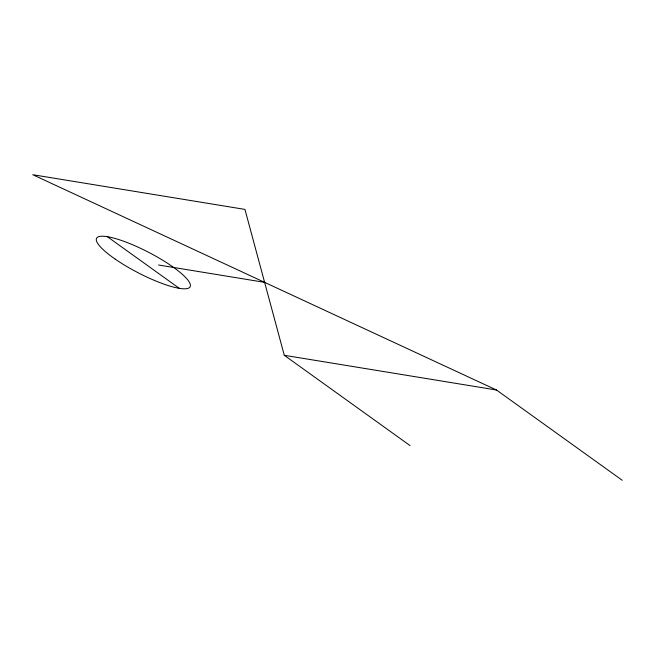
<?xml version="1.0" encoding="UTF-8"?>
<svg xmlns="http://www.w3.org/2000/svg" width="655" height="655" viewBox="0 0 655 655"><rect width="100%" height="100%" fill="white"/><g stroke="black" fill="none" stroke-linecap="round" stroke-linejoin="round"><path stroke-width="0.98" d="M158.518 264.997L264.62 282.354M496.482 390.003L32.75 174.705L244.945 209.403L284.286 355.297L496.482 390.003L622.25 480.295M284.286 355.297L410.055 445.596M107.355 236.684L179.323 288.356M115.231 259.134A52.687 11.495 27.4 0 0 190.097 286.8A52.687 11.495 27.4 0 0 124.687 241.613A52.687 11.495 27.4 0 0 115.231 259.134"/></g></svg>
